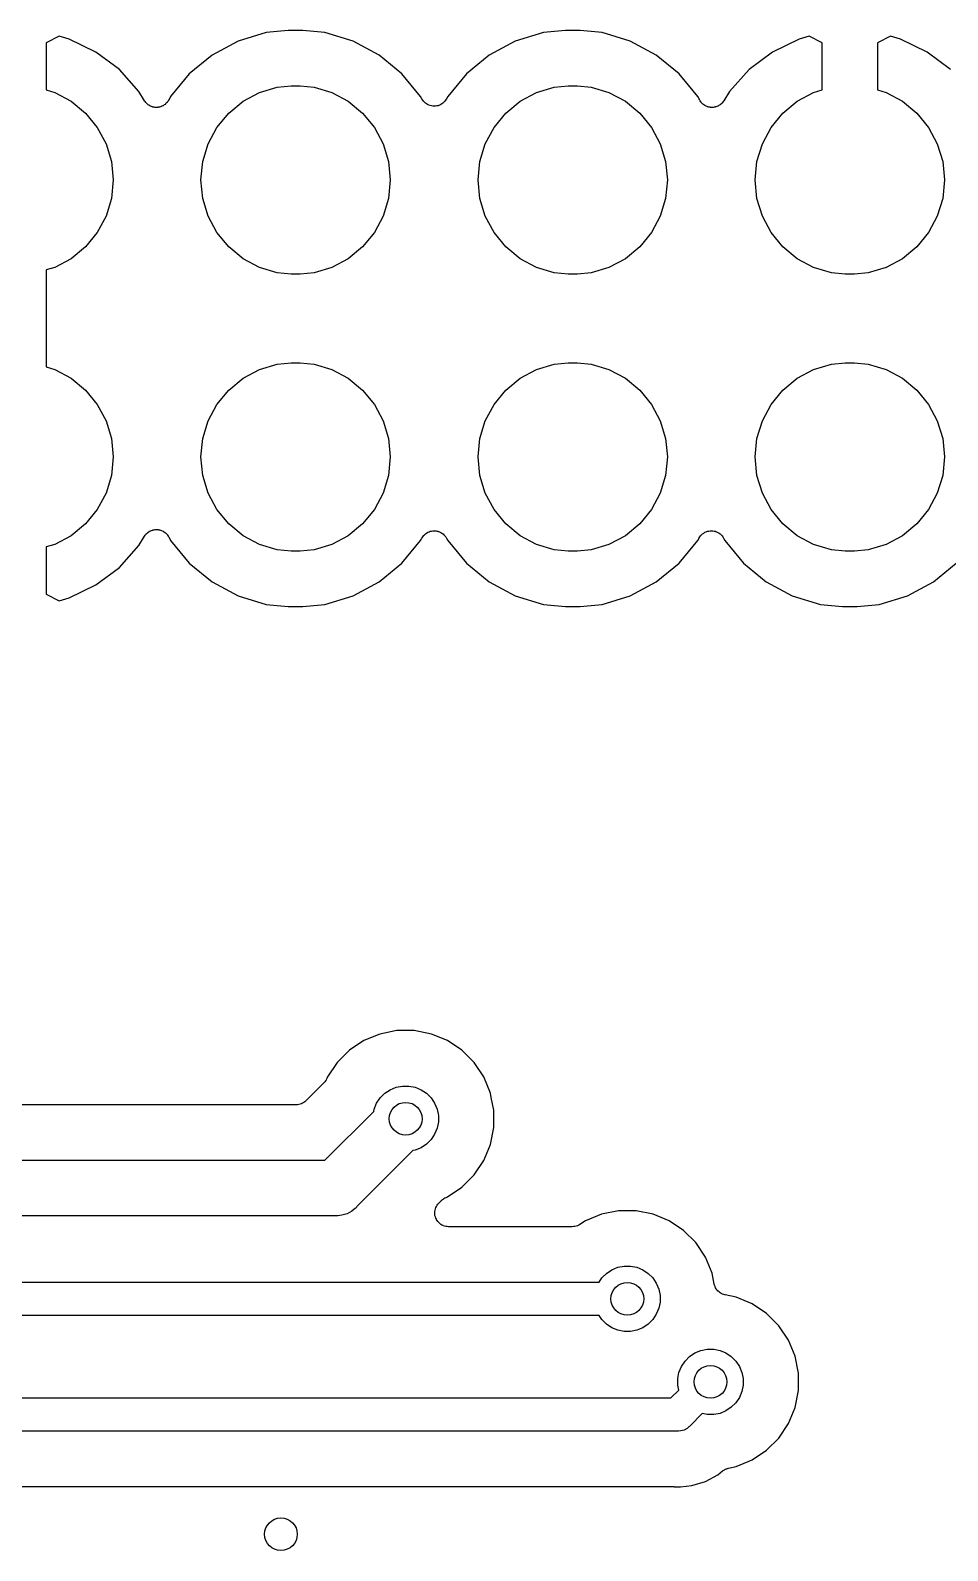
# Model space of a CAD drawing. Extents: x -66 to 211, y -177 to 13.
# Drawn here: x 4.56 to 12.97, y -47.58 to -33.64 of the extents above; entities that cross this region are included whole.
import ezdxf

# ---------------------------------------------------------------- set-up
doc = ezdxf.new("R2010")
doc.units = 0
doc.layers.add('BLACK', color=7, linetype='CONTINUOUS')

msp = doc.modelspace()

# ---------------------------------------------------------------- linework, layer by layer
at = {"layer": 'BLACK', "linetype": 'CONTINUOUS'}
for p, q in [((4.82189, -33.6905), (4.70408, -33.752)), ((4.91385, -33.7183), (4.82189, -33.6905)), ((5.15903, -33.8354), (4.91385, -33.7183)), ((6.7212, -33.6571), (6.46265, -33.7355)), ((6.9227, -33.6372), (6.7212, -33.6571)), ((7.05746, -33.6372), (6.9227, -33.6372)), ((7.25896, -33.6571), (7.05746, -33.6372)), ((7.51751, -33.7355), (7.25896, -33.6571)), ((9.2612, -33.6571), (9.00265, -33.7355)), ((9.4627, -33.6372), (9.2612, -33.6571)), ((9.59746, -33.6372), (9.4627, -33.6372)), ((9.79896, -33.6571), (9.59746, -33.6372)), ((10.0575, -33.7355), (9.79896, -33.6571)), ((11.6063, -33.7183), (11.3611, -33.8354)), ((11.6983, -33.6905), (11.6063, -33.7183)), ((11.8161, -33.752), (11.6983, -33.6905)), ((12.4419, -33.6905), (12.3241, -33.752)), ((12.5339, -33.7183), (12.4419, -33.6905)), ((12.779, -33.8354), (12.5339, -33.7183)), ((4.70408, -33.752), (4.70408, -34.1834)), ((5.37434, -33.9962), (5.15903, -33.8354)), ((6.22437, -33.8629), (6.01552, -34.0343)), ((6.46265, -33.7355), (6.22437, -33.8629)), ((7.75579, -33.8629), (7.51751, -33.7355)), ((7.96464, -34.0343), (7.75579, -33.8629)), ((8.76437, -33.8629), (8.55552, -34.0343)), ((9.00265, -33.7355), (8.76437, -33.8629)), ((10.2958, -33.8629), (10.0575, -33.7355)), ((10.5046, -34.0343), (10.2958, -33.8629)), ((11.3611, -33.8354), (11.1458, -33.9962)), ((11.8161, -34.1834), (11.8161, -33.752)), ((12.3241, -33.752), (12.3241, -34.1834)), ((12.9943, -33.9962), (12.779, -33.8354)), ((5.55413, -34.196), (5.37434, -33.9962)), ((11.1458, -33.9962), (10.966, -34.196)), ((6.01552, -34.0343), (5.84412, -34.2431)), ((6.82078, -34.1577), (6.94766, -34.1452)), ((6.94766, -34.1452), (7.0325, -34.1452)), ((7.0325, -34.1452), (7.15937, -34.1577)), ((8.13604, -34.2431), (7.96464, -34.0343)), ((8.55552, -34.0343), (8.38412, -34.2431)), ((9.36078, -34.1577), (9.48766, -34.1452)), ((9.48766, -34.1452), (9.5725, -34.1452)), ((9.5725, -34.1452), (9.69937, -34.1577)), ((10.676, -34.2431), (10.5046, -34.0343)), ((4.70408, -34.1834), (4.78216, -34.2071)), ((4.78216, -34.2071), (4.93219, -34.2873)), ((4.93219, -34.2873), (5.06369, -34.3952)), ((5.60506, -34.2816), (5.55413, -34.196)), ((5.61052, -34.2891), (5.60506, -34.2816)), ((5.61562, -34.2968), (5.61052, -34.2891)), ((5.82013, -34.2858), (5.81529, -34.2936)), ((5.82537, -34.2782), (5.82013, -34.2858)), ((5.82622, -34.2766), (5.82537, -34.2782)), ((5.84412, -34.2431), (5.82622, -34.2766)), ((6.37647, -34.3952), (6.50797, -34.2873)), ((6.50797, -34.2873), (6.658, -34.2071)), ((6.658, -34.2071), (6.82078, -34.1577)), ((7.15937, -34.1577), (7.32216, -34.2071)), ((7.32216, -34.2071), (7.47219, -34.2873)), ((7.47219, -34.2873), (7.60369, -34.3952)), ((8.14808, -34.2656), (8.13604, -34.2431)), ((8.15475, -34.2756), (8.14808, -34.2656)), ((8.16149, -34.2858), (8.15475, -34.2756)), ((8.16169, -34.286), (8.16149, -34.2858)), ((8.16184, -34.2862), (8.16169, -34.286)), ((8.17025, -34.2947), (8.16184, -34.2862)), ((8.35719, -34.2876), (8.34849, -34.2961)), ((8.35735, -34.2874), (8.35719, -34.2876)), ((8.35755, -34.2872), (8.35735, -34.2874)), ((8.36436, -34.2772), (8.35755, -34.2872)), ((8.37124, -34.2672), (8.36436, -34.2772)), ((8.37149, -34.2667), (8.37124, -34.2672)), ((8.3715, -34.2667), (8.37149, -34.2667)), ((8.37152, -34.2667), (8.3715, -34.2667)), ((8.37208, -34.2656), (8.37152, -34.2667)), ((8.38412, -34.2431), (8.37208, -34.2656)), ((8.91647, -34.3952), (9.04797, -34.2873)), ((9.04797, -34.2873), (9.198, -34.2071)), ((9.198, -34.2071), (9.36078, -34.1577)), ((9.69937, -34.1577), (9.86216, -34.2071)), ((9.86216, -34.2071), (10.0122, -34.2873)), ((10.0122, -34.2873), (10.1437, -34.3952)), ((10.6939, -34.2766), (10.676, -34.2431)), ((10.6991, -34.2843), (10.6939, -34.2766)), ((10.7038, -34.2922), (10.6991, -34.2843)), ((10.9086, -34.2905), (10.9034, -34.2982)), ((10.9142, -34.2832), (10.9086, -34.2905)), ((10.9151, -34.2816), (10.9142, -34.2832)), ((10.966, -34.196), (10.9151, -34.2816)), ((11.4565, -34.3952), (11.588, -34.2873)), ((11.588, -34.2873), (11.738, -34.2071)), ((11.738, -34.2071), (11.8161, -34.1834)), ((12.3241, -34.1834), (12.4022, -34.2071)), ((12.4022, -34.2071), (12.5522, -34.2873)), ((12.5522, -34.2873), (12.6837, -34.3952)), ((5.06369, -34.3952), (5.17161, -34.5267)), ((5.61786, -34.299), (5.61562, -34.2968)), ((5.61974, -34.3016), (5.61786, -34.299)), ((5.62655, -34.3078), (5.61974, -34.3016)), ((5.63305, -34.3144), (5.62655, -34.3078)), ((5.63569, -34.3162), (5.63305, -34.3144)), ((5.63803, -34.3183), (5.63569, -34.3162)), ((5.64591, -34.3231), (5.63803, -34.3183)), ((5.65357, -34.3283), (5.64591, -34.3231)), ((5.6565, -34.3296), (5.65357, -34.3283)), ((5.65921, -34.3312), (5.6565, -34.3296)), ((5.66789, -34.3344), (5.65921, -34.3312)), ((5.6764, -34.338), (5.66789, -34.3344)), ((5.67951, -34.3386), (5.6764, -34.338)), ((5.6825, -34.3397), (5.67951, -34.3386)), ((5.69163, -34.3411), (5.6825, -34.3397)), ((5.70067, -34.343), (5.69163, -34.3411)), ((5.70385, -34.343), (5.70067, -34.343)), ((5.70699, -34.3435), (5.70385, -34.343)), ((5.71621, -34.3431), (5.70699, -34.3435)), ((5.72545, -34.3432), (5.71621, -34.3431)), ((5.72858, -34.3426), (5.72545, -34.3432)), ((5.73175, -34.3425), (5.72858, -34.3426)), ((5.74073, -34.3404), (5.73175, -34.3425)), ((5.74981, -34.3386), (5.74073, -34.3404)), ((5.75276, -34.3375), (5.74981, -34.3386)), ((5.75585, -34.3367), (5.75276, -34.3375)), ((5.76424, -34.3328), (5.75585, -34.3367)), ((5.77281, -34.3294), (5.76424, -34.3328)), ((5.77548, -34.3277), (5.77281, -34.3294)), ((5.77836, -34.3263), (5.77548, -34.3277)), ((5.78582, -34.3209), (5.77836, -34.3263)), ((5.79358, -34.3159), (5.78582, -34.3209)), ((5.79586, -34.3137), (5.79358, -34.3159)), ((5.79843, -34.3118), (5.79586, -34.3137)), ((5.80469, -34.305), (5.79843, -34.3118)), ((5.81133, -34.2986), (5.80469, -34.305)), ((5.81313, -34.296), (5.81133, -34.2986)), ((5.81529, -34.2936), (5.81313, -34.296)), ((6.26855, -34.5267), (6.37647, -34.3952)), ((7.60369, -34.3952), (7.71161, -34.5267)), ((8.17891, -34.3034), (8.17025, -34.2947)), ((8.17915, -34.3036), (8.17891, -34.3034)), ((8.17934, -34.3038), (8.17915, -34.3036)), ((8.18933, -34.3105), (8.17934, -34.3038)), ((8.19943, -34.3173), (8.18933, -34.3105)), ((8.19969, -34.3175), (8.19943, -34.3173)), ((8.19992, -34.3176), (8.19969, -34.3175)), ((8.21124, -34.3223), (8.19992, -34.3176)), ((8.22226, -34.327), (8.21124, -34.3223)), ((8.22253, -34.3271), (8.22226, -34.327)), ((8.22279, -34.3272), (8.22253, -34.3271)), ((8.2348, -34.3296), (8.22279, -34.3272)), ((8.24653, -34.332), (8.2348, -34.3296)), ((8.24681, -34.332), (8.24653, -34.332)), ((8.24708, -34.3321), (8.24681, -34.332)), ((8.25923, -34.3322), (8.24708, -34.3321)), ((8.27131, -34.3323), (8.25923, -34.3322)), ((8.27159, -34.3322), (8.27131, -34.3323)), ((8.27187, -34.3322), (8.27159, -34.3322)), ((8.28393, -34.3299), (8.27187, -34.3322)), ((8.29567, -34.3277), (8.28393, -34.3299)), ((8.29592, -34.3276), (8.29567, -34.3277)), ((8.2962, -34.3275), (8.29592, -34.3276)), ((8.30762, -34.3229), (8.2962, -34.3275)), ((8.31867, -34.3184), (8.30762, -34.3229)), ((8.3189, -34.3183), (8.31867, -34.3184)), ((8.31916, -34.3182), (8.3189, -34.3183)), ((8.32937, -34.3115), (8.31916, -34.3182)), ((8.33944, -34.3049), (8.32937, -34.3115)), ((8.33964, -34.3047), (8.33944, -34.3049)), ((8.33987, -34.3046), (8.33964, -34.3047)), ((8.34849, -34.2961), (8.33987, -34.3046)), ((8.80855, -34.5267), (8.91647, -34.3952)), ((10.1437, -34.3952), (10.2516, -34.5267)), ((10.7059, -34.2946), (10.7038, -34.2922)), ((10.7077, -34.2972), (10.7059, -34.2946)), ((10.7142, -34.3037), (10.7077, -34.2972)), ((10.7204, -34.3106), (10.7142, -34.3037)), ((10.723, -34.3125), (10.7204, -34.3106)), ((10.7252, -34.3148), (10.723, -34.3125)), ((10.7329, -34.3199), (10.7252, -34.3148)), ((10.7403, -34.3254), (10.7329, -34.3199)), ((10.7431, -34.3268), (10.7403, -34.3254)), ((10.7458, -34.3286), (10.7431, -34.3268)), ((10.7543, -34.3321), (10.7458, -34.3286)), ((10.7626, -34.3361), (10.7543, -34.3321)), ((10.7657, -34.3369), (10.7626, -34.3361)), ((10.7687, -34.3381), (10.7657, -34.3369)), ((10.7777, -34.34), (10.7687, -34.3381)), ((10.7867, -34.3423), (10.7777, -34.34)), ((10.7898, -34.3424), (10.7867, -34.3423)), ((10.7929, -34.3431), (10.7898, -34.3424)), ((10.8022, -34.3431), (10.7929, -34.3431)), ((10.8114, -34.3436), (10.8022, -34.3431)), ((10.8146, -34.3432), (10.8114, -34.3436)), ((10.8177, -34.3432), (10.8146, -34.3432)), ((10.8268, -34.3414), (10.8177, -34.3432)), ((10.8359, -34.3401), (10.8268, -34.3414)), ((10.8389, -34.3391), (10.8359, -34.3401)), ((10.8421, -34.3385), (10.8389, -34.3391)), ((10.8506, -34.335), (10.8421, -34.3385)), ((10.8593, -34.332), (10.8506, -34.335)), ((10.8621, -34.3303), (10.8593, -34.332)), ((10.865, -34.3291), (10.8621, -34.3303)), ((10.8727, -34.3241), (10.865, -34.3291)), ((10.8807, -34.3194), (10.8727, -34.3241)), ((10.8831, -34.3173), (10.8807, -34.3194)), ((10.8857, -34.3155), (10.8831, -34.3173)), ((10.8923, -34.3091), (10.8857, -34.3155)), ((10.8992, -34.3029), (10.8923, -34.3091)), ((10.9011, -34.3004), (10.8992, -34.3029)), ((10.9034, -34.2982), (10.9011, -34.3004)), ((11.3485, -34.5267), (11.4565, -34.3952)), ((12.6837, -34.3952), (12.7916, -34.5267)), ((5.17161, -34.5267), (5.2518, -34.6767)), ((6.18836, -34.6767), (6.26855, -34.5267)), ((7.71161, -34.5267), (7.7918, -34.6767)), ((8.72836, -34.6767), (8.80855, -34.5267)), ((10.2516, -34.5267), (10.3318, -34.6767)), ((11.2684, -34.6767), (11.3485, -34.5267)), ((12.7916, -34.5267), (12.8718, -34.6767)), ((5.2518, -34.6767), (5.30118, -34.8395)), ((6.13898, -34.8395), (6.18836, -34.6767)), ((7.7918, -34.6767), (7.84118, -34.8395)), ((8.67898, -34.8395), (8.72836, -34.6767)), ((10.3318, -34.6767), (10.3812, -34.8395)), ((11.219, -34.8395), (11.2684, -34.6767)), ((12.8718, -34.6767), (12.9212, -34.8395)), ((5.30118, -34.8395), (5.31786, -35.0088)), ((6.1223, -35.0088), (6.13898, -34.8395)), ((7.84118, -34.8395), (7.85786, -35.0088)), ((8.6623, -35.0088), (8.67898, -34.8395)), ((10.3812, -34.8395), (10.3979, -35.0088)), ((11.2023, -35.0088), (11.219, -34.8395)), ((12.9212, -34.8395), (12.9379, -35.0088)), ((5.31786, -35.0088), (5.30118, -35.1781)), ((6.13898, -35.1781), (6.1223, -35.0088)), ((7.85786, -35.0088), (7.84118, -35.1781)), ((8.67898, -35.1781), (8.6623, -35.0088)), ((10.3979, -35.0088), (10.3812, -35.1781)), ((11.219, -35.1781), (11.2023, -35.0088)), ((12.9379, -35.0088), (12.9212, -35.1781)), ((5.30118, -35.1781), (5.2518, -35.3409)), ((6.18836, -35.3409), (6.13898, -35.1781)), ((7.84118, -35.1781), (7.7918, -35.3409)), ((8.72836, -35.3409), (8.67898, -35.1781)), ((10.3812, -35.1781), (10.3318, -35.3409)), ((11.2684, -35.3409), (11.219, -35.1781)), ((12.9212, -35.1781), (12.8718, -35.3409)), ((5.2518, -35.3409), (5.17161, -35.4909)), ((6.26855, -35.4909), (6.18836, -35.3409)), ((7.7918, -35.3409), (7.71161, -35.4909)), ((8.80855, -35.4909), (8.72836, -35.3409)), ((10.3318, -35.3409), (10.2516, -35.4909)), ((11.3485, -35.4909), (11.2684, -35.3409)), ((12.8718, -35.3409), (12.7916, -35.4909)), ((5.17161, -35.4909), (5.06369, -35.6224)), ((6.37647, -35.6224), (6.26855, -35.4909)), ((7.71161, -35.4909), (7.60369, -35.6224)), ((8.91647, -35.6224), (8.80855, -35.4909)), ((10.2516, -35.4909), (10.1437, -35.6224)), ((11.4565, -35.6224), (11.3485, -35.4909)), ((12.7916, -35.4909), (12.6837, -35.6224)), ((5.06369, -35.6224), (4.93219, -35.7304)), ((6.50797, -35.7304), (6.37647, -35.6224)), ((7.60369, -35.6224), (7.47219, -35.7304)), ((9.04797, -35.7304), (8.91647, -35.6224)), ((10.1437, -35.6224), (10.0122, -35.7304)), ((11.588, -35.7304), (11.4565, -35.6224)), ((12.6837, -35.6224), (12.5522, -35.7304)), ((4.78216, -35.8105), (4.70408, -35.8342)), ((4.93219, -35.7304), (4.78216, -35.8105)), ((6.658, -35.8105), (6.50797, -35.7304)), ((6.82078, -35.8599), (6.658, -35.8105)), ((7.32216, -35.8105), (7.15937, -35.8599)), ((7.47219, -35.7304), (7.32216, -35.8105)), ((9.198, -35.8105), (9.04797, -35.7304)), ((9.36078, -35.8599), (9.198, -35.8105)), ((9.86216, -35.8105), (9.69937, -35.8599)), ((10.0122, -35.7304), (9.86216, -35.8105)), ((11.738, -35.8105), (11.588, -35.7304)), ((11.9008, -35.8599), (11.738, -35.8105)), ((12.4022, -35.8105), (12.2394, -35.8599)), ((12.5522, -35.7304), (12.4022, -35.8105)), ((4.70408, -35.8342), (4.70408, -36.7234)), ((6.94766, -35.8724), (6.82078, -35.8599)), ((7.0325, -35.8724), (6.94766, -35.8724)), ((7.15937, -35.8599), (7.0325, -35.8724)), ((9.48766, -35.8724), (9.36078, -35.8599)), ((9.5725, -35.8724), (9.48766, -35.8724)), ((9.69937, -35.8599), (9.5725, -35.8724)), ((12.0277, -35.8724), (11.9008, -35.8599)), ((12.1125, -35.8724), (12.0277, -35.8724)), ((12.2394, -35.8599), (12.1125, -35.8724)), ((4.70408, -36.7234), (4.78216, -36.7471)), ((4.78216, -36.7471), (4.93219, -36.8273)), ((6.50797, -36.8273), (6.658, -36.7471)), ((6.658, -36.7471), (6.82078, -36.6977)), ((6.82078, -36.6977), (6.94766, -36.6852)), ((6.94766, -36.6852), (7.0325, -36.6852)), ((7.0325, -36.6852), (7.15937, -36.6977)), ((7.15937, -36.6977), (7.32216, -36.7471)), ((7.32216, -36.7471), (7.47219, -36.8273)), ((9.04797, -36.8273), (9.198, -36.7471)), ((9.198, -36.7471), (9.36078, -36.6977)), ((9.36078, -36.6977), (9.48766, -36.6852)), ((9.48766, -36.6852), (9.5725, -36.6852)), ((9.5725, -36.6852), (9.69937, -36.6977)), ((9.69937, -36.6977), (9.86216, -36.7471)), ((9.86216, -36.7471), (10.0122, -36.8273)), ((11.588, -36.8273), (11.738, -36.7471)), ((11.738, -36.7471), (11.9008, -36.6977)), ((11.9008, -36.6977), (12.0277, -36.6852)), ((12.0277, -36.6852), (12.1125, -36.6852)), ((12.1125, -36.6852), (12.2394, -36.6977)), ((12.2394, -36.6977), (12.4022, -36.7471)), ((12.4022, -36.7471), (12.5522, -36.8273)), ((4.93219, -36.8273), (5.06369, -36.9352)), ((5.06369, -36.9352), (5.17161, -37.0667)), ((6.26855, -37.0667), (6.37647, -36.9352)), ((6.37647, -36.9352), (6.50797, -36.8273)), ((7.47219, -36.8273), (7.60369, -36.9352)), ((7.60369, -36.9352), (7.71161, -37.0667)), ((8.80855, -37.0667), (8.91647, -36.9352)), ((8.91647, -36.9352), (9.04797, -36.8273)), ((10.0122, -36.8273), (10.1437, -36.9352)), ((10.1437, -36.9352), (10.2516, -37.0667)), ((11.3485, -37.0667), (11.4565, -36.9352)), ((11.4565, -36.9352), (11.588, -36.8273)), ((12.5522, -36.8273), (12.6837, -36.9352)), ((12.6837, -36.9352), (12.7916, -37.0667)), ((5.17161, -37.0667), (5.2518, -37.2167)), ((6.18836, -37.2167), (6.26855, -37.0667)), ((7.71161, -37.0667), (7.7918, -37.2167)), ((8.72836, -37.2167), (8.80855, -37.0667)), ((10.2516, -37.0667), (10.3318, -37.2167)), ((11.2684, -37.2167), (11.3485, -37.0667)), ((12.7916, -37.0667), (12.8718, -37.2167)), ((5.2518, -37.2167), (5.30118, -37.3795)), ((6.13898, -37.3795), (6.18836, -37.2167)), ((7.7918, -37.2167), (7.84118, -37.3795)), ((8.67898, -37.3795), (8.72836, -37.2167)), ((10.3318, -37.2167), (10.3812, -37.3795)), ((11.219, -37.3795), (11.2684, -37.2167)), ((12.8718, -37.2167), (12.9212, -37.3795)), ((5.30118, -37.3795), (5.31786, -37.5488)), ((6.1223, -37.5488), (6.13898, -37.3795)), ((7.84118, -37.3795), (7.85786, -37.5488)), ((8.6623, -37.5488), (8.67898, -37.3795)), ((10.3812, -37.3795), (10.3979, -37.5488)), ((11.2023, -37.5488), (11.219, -37.3795)), ((12.9212, -37.3795), (12.9379, -37.5488)), ((5.31786, -37.5488), (5.30118, -37.7181)), ((6.13898, -37.7181), (6.1223, -37.5488)), ((7.85786, -37.5488), (7.84118, -37.7181)), ((8.67898, -37.7181), (8.6623, -37.5488)), ((10.3979, -37.5488), (10.3812, -37.7181)), ((11.219, -37.7181), (11.2023, -37.5488)), ((12.9379, -37.5488), (12.9212, -37.7181)), ((5.30118, -37.7181), (5.2518, -37.8809)), ((6.18836, -37.8809), (6.13898, -37.7181)), ((7.84118, -37.7181), (7.7918, -37.8809)), ((8.72836, -37.8809), (8.67898, -37.7181)), ((10.3812, -37.7181), (10.3318, -37.8809)), ((11.2684, -37.8809), (11.219, -37.7181)), ((12.9212, -37.7181), (12.8718, -37.8809)), ((5.2518, -37.8809), (5.17161, -38.0309)), ((6.26855, -38.0309), (6.18836, -37.8809)), ((7.7918, -37.8809), (7.71161, -38.0309)), ((8.80855, -38.0309), (8.72836, -37.8809)), ((10.3318, -37.8809), (10.2516, -38.0309)), ((11.3485, -38.0309), (11.2684, -37.8809)), ((12.8718, -37.8809), (12.7916, -38.0309)), ((5.17161, -38.0309), (5.06369, -38.1624)), ((6.37647, -38.1624), (6.26855, -38.0309)), ((7.71161, -38.0309), (7.60369, -38.1624)), ((8.91647, -38.1624), (8.80855, -38.0309)), ((10.2516, -38.0309), (10.1437, -38.1624)), ((11.4565, -38.1624), (11.3485, -38.0309)), ((12.7916, -38.0309), (12.6837, -38.1624)), ((5.06369, -38.1624), (4.93219, -38.2704)), ((6.50797, -38.2704), (6.37647, -38.1624)), ((7.60369, -38.1624), (7.47219, -38.2704)), ((9.04797, -38.2704), (8.91647, -38.1624)), ((10.1437, -38.1624), (10.0122, -38.2704)), ((11.588, -38.2704), (11.4565, -38.1624)), ((12.6837, -38.1624), (12.5522, -38.2704)), ((4.93219, -38.2704), (4.78216, -38.3505)), ((5.55413, -38.3616), (5.60506, -38.276)), ((5.60506, -38.276), (5.60597, -38.2745)), ((5.60597, -38.2745), (5.61156, -38.2671)), ((5.61156, -38.2671), (5.61675, -38.2595)), ((5.61675, -38.2595), (5.61901, -38.2573)), ((5.61901, -38.2573), (5.62094, -38.2547)), ((5.62094, -38.2547), (5.62785, -38.2486)), ((5.62785, -38.2486), (5.63442, -38.2421)), ((5.63442, -38.2421), (5.63708, -38.2404)), ((5.63708, -38.2404), (5.63945, -38.2382)), ((5.63945, -38.2382), (5.64741, -38.2336)), ((5.64741, -38.2336), (5.65513, -38.2285)), ((5.65513, -38.2285), (5.65808, -38.2273)), ((5.65808, -38.2273), (5.66082, -38.2257)), ((5.66082, -38.2257), (5.66952, -38.2226)), ((5.66952, -38.2226), (5.67809, -38.2192)), ((5.67809, -38.2192), (5.68122, -38.2186)), ((5.68122, -38.2186), (5.68422, -38.2175)), ((5.68422, -38.2175), (5.69334, -38.2162)), ((5.69334, -38.2162), (5.70243, -38.2145)), ((5.70243, -38.2145), (5.70561, -38.2145)), ((5.70561, -38.2145), (5.70876, -38.214)), ((5.70876, -38.214), (5.71797, -38.2145)), ((5.71797, -38.2145), (5.72722, -38.2146)), ((5.72722, -38.2146), (5.73034, -38.2152)), ((5.73034, -38.2152), (5.73351, -38.2154)), ((5.73351, -38.2154), (5.74244, -38.2177)), ((5.74244, -38.2177), (5.75151, -38.2195)), ((5.75151, -38.2195), (5.75445, -38.2207)), ((5.75445, -38.2207), (5.75752, -38.2215)), ((5.75752, -38.2215), (5.76584, -38.2255)), ((5.76584, -38.2255), (5.77438, -38.2291)), ((5.77438, -38.2291), (5.77702, -38.2308)), ((5.77702, -38.2308), (5.77989, -38.2322)), ((5.77989, -38.2322), (5.78728, -38.2377)), ((5.78728, -38.2377), (5.79496, -38.2429)), ((5.79496, -38.2429), (5.7972, -38.2451)), ((5.7972, -38.2451), (5.79975, -38.247)), ((5.79975, -38.247), (5.80593, -38.2539)), ((5.80593, -38.2539), (5.81246, -38.2604)), ((5.81246, -38.2604), (5.81423, -38.2631)), ((5.81423, -38.2631), (5.81635, -38.2654)), ((5.81635, -38.2654), (5.82109, -38.2734)), ((5.82109, -38.2734), (5.82622, -38.281)), ((5.82622, -38.281), (5.84412, -38.3145)), ((5.84412, -38.3145), (6.01552, -38.5234)), ((6.658, -38.3505), (6.50797, -38.2704)), ((7.47219, -38.2704), (7.32216, -38.3505)), ((7.96464, -38.5234), (8.13604, -38.3145)), ((8.13604, -38.3145), (8.14808, -38.292)), ((8.14808, -38.292), (8.14864, -38.291)), ((8.14864, -38.291), (8.14865, -38.2909)), ((8.14865, -38.2909), (8.14867, -38.2909)), ((8.14867, -38.2909), (8.14892, -38.2905)), ((8.14892, -38.2905), (8.15583, -38.2804)), ((8.15583, -38.2804), (8.16261, -38.2705)), ((8.16261, -38.2705), (8.16281, -38.2703)), ((8.16281, -38.2703), (8.16297, -38.27)), ((8.16297, -38.27), (8.17173, -38.2615)), ((8.17173, -38.2615), (8.18029, -38.2531)), ((8.18029, -38.2531), (8.18052, -38.2529)), ((8.18052, -38.2529), (8.18072, -38.2527)), ((8.18072, -38.2527), (8.19095, -38.2461)), ((8.19095, -38.2461), (8.201, -38.2395)), ((8.201, -38.2395), (8.20125, -38.2394)), ((8.20125, -38.2394), (8.20149, -38.2392)), ((8.20149, -38.2392), (8.21274, -38.2347)), ((8.21274, -38.2347), (8.22396, -38.2301)), ((8.22396, -38.2301), (8.22423, -38.2301)), ((8.22423, -38.2301), (8.22449, -38.23)), ((8.22449, -38.23), (8.23644, -38.2277)), ((8.23644, -38.2277), (8.24829, -38.2254)), ((8.24829, -38.2254), (8.24857, -38.2254)), ((8.24857, -38.2254), (8.24885, -38.2254)), ((8.24885, -38.2254), (8.26105, -38.2255)), ((8.26105, -38.2255), (8.27308, -38.2255)), ((8.27308, -38.2255), (8.27335, -38.2256)), ((8.27335, -38.2256), (8.27363, -38.2256)), ((8.27363, -38.2256), (8.2856, -38.2281)), ((8.2856, -38.2281), (8.29737, -38.2305)), ((8.29737, -38.2305), (8.29762, -38.2306)), ((8.29762, -38.2306), (8.2979, -38.2306)), ((8.2979, -38.2306), (8.30908, -38.2354)), ((8.30908, -38.2354), (8.32024, -38.24)), ((8.32024, -38.24), (8.32047, -38.2402)), ((8.32047, -38.2402), (8.32073, -38.2403)), ((8.32073, -38.2403), (8.33078, -38.2471)), ((8.33078, -38.2471), (8.34082, -38.2538)), ((8.34082, -38.2538), (8.34101, -38.254)), ((8.34101, -38.254), (8.34125, -38.2542)), ((8.34125, -38.2542), (8.34985, -38.2629)), ((8.34985, -38.2629), (8.35832, -38.2714)), ((8.35832, -38.2714), (8.35848, -38.2716)), ((8.35848, -38.2716), (8.35867, -38.2718)), ((8.35867, -38.2718), (8.36534, -38.2819)), ((8.36534, -38.2819), (8.37208, -38.292)), ((8.37208, -38.292), (8.38412, -38.3145)), ((8.38412, -38.3145), (8.55552, -38.5234)), ((9.198, -38.3505), (9.04797, -38.2704)), ((10.0122, -38.2704), (9.86216, -38.3505)), ((10.5046, -38.5234), (10.676, -38.3145)), ((10.676, -38.3145), (10.6881, -38.292)), ((10.6881, -38.292), (10.6886, -38.291)), ((10.6886, -38.291), (10.6887, -38.2909)), ((10.6887, -38.2909), (10.6889, -38.2905)), ((10.6887, -38.2909), (10.6887, -38.2909)), ((10.6889, -38.2905), (10.6958, -38.2804)), ((10.6958, -38.2804), (10.7026, -38.2705)), ((10.7026, -38.2705), (10.7028, -38.2703)), ((10.7028, -38.2703), (10.703, -38.27)), ((10.703, -38.27), (10.7117, -38.2615)), ((10.7117, -38.2615), (10.7203, -38.2531)), ((10.7203, -38.2531), (10.7205, -38.2529)), ((10.7205, -38.2529), (10.7207, -38.2527)), ((10.7207, -38.2527), (10.731, -38.2461)), ((10.731, -38.2461), (10.741, -38.2395)), ((10.741, -38.2395), (10.7413, -38.2394)), ((10.7413, -38.2394), (10.7415, -38.2392)), ((10.7415, -38.2392), (10.7527, -38.2347)), ((10.7527, -38.2347), (10.764, -38.2301)), ((10.764, -38.2301), (10.7642, -38.2301)), ((10.7642, -38.2301), (10.7645, -38.23)), ((10.7645, -38.23), (10.7764, -38.2277)), ((10.7764, -38.2277), (10.7883, -38.2254)), ((10.7883, -38.2254), (10.7886, -38.2254)), ((10.7886, -38.2254), (10.7888, -38.2254)), ((10.7888, -38.2254), (10.801, -38.2255)), ((10.801, -38.2255), (10.8131, -38.2255)), ((10.8131, -38.2255), (10.8134, -38.2256)), ((10.8134, -38.2256), (10.8136, -38.2256)), ((10.8136, -38.2256), (10.8256, -38.2281)), ((10.8256, -38.2281), (10.8374, -38.2305)), ((10.8374, -38.2305), (10.8376, -38.2306)), ((10.8376, -38.2306), (10.8379, -38.2306)), ((10.8379, -38.2306), (10.8491, -38.2354)), ((10.8491, -38.2354), (10.8602, -38.24)), ((10.8602, -38.24), (10.8605, -38.2402)), ((10.8605, -38.2402), (10.8607, -38.2403)), ((10.8607, -38.2403), (10.8708, -38.2471)), ((10.8708, -38.2471), (10.8808, -38.2538)), ((10.8808, -38.2538), (10.881, -38.254)), ((10.881, -38.254), (10.8812, -38.2542)), ((10.8812, -38.2542), (10.8898, -38.2629)), ((10.8898, -38.2629), (10.8983, -38.2714)), ((10.8983, -38.2714), (10.8985, -38.2716)), ((10.8985, -38.2716), (10.8987, -38.2718)), ((10.8987, -38.2718), (10.9053, -38.2819)), ((10.9053, -38.2819), (10.9121, -38.292)), ((10.9121, -38.292), (10.9241, -38.3145)), ((10.9241, -38.3145), (11.0955, -38.5234)), ((11.738, -38.3505), (11.588, -38.2704)), ((12.5522, -38.2704), (12.4022, -38.3505)), ((4.78216, -38.3505), (4.70408, -38.3742)), ((4.70408, -38.3742), (4.70408, -38.8057)), ((5.37434, -38.5614), (5.55413, -38.3616)), ((6.82078, -38.3999), (6.658, -38.3505)), ((6.94766, -38.4124), (6.82078, -38.3999)), ((7.0325, -38.4124), (6.94766, -38.4124)), ((7.15937, -38.3999), (7.0325, -38.4124)), ((7.32216, -38.3505), (7.15937, -38.3999)), ((9.36078, -38.3999), (9.198, -38.3505)), ((9.48766, -38.4124), (9.36078, -38.3999)), ((9.5725, -38.4124), (9.48766, -38.4124)), ((9.69937, -38.3999), (9.5725, -38.4124)), ((9.86216, -38.3505), (9.69937, -38.3999)), ((11.9008, -38.3999), (11.738, -38.3505)), ((12.0277, -38.4124), (11.9008, -38.3999)), ((12.1125, -38.4124), (12.0277, -38.4124)), ((12.2394, -38.3999), (12.1125, -38.4124)), ((12.4022, -38.3505), (12.2394, -38.3999)), ((5.15903, -38.7223), (5.37434, -38.5614)), ((6.01552, -38.5234), (6.22437, -38.6948)), ((7.75579, -38.6948), (7.96464, -38.5234)), ((8.55552, -38.5234), (8.76437, -38.6948)), ((10.2958, -38.6948), (10.5046, -38.5234)), ((11.0955, -38.5234), (11.3044, -38.6948)), ((12.8358, -38.6948), (13.0446, -38.5234)), ((4.91385, -38.8393), (5.15903, -38.7223)), ((6.22437, -38.6948), (6.46265, -38.8221)), ((7.51751, -38.8221), (7.75579, -38.6948)), ((8.76437, -38.6948), (9.00265, -38.8221)), ((10.0575, -38.8221), (10.2958, -38.6948)), ((11.3044, -38.6948), (11.5427, -38.8221)), ((12.5975, -38.8221), (12.8358, -38.6948)), ((4.70408, -38.8057), (4.82189, -38.8672)), ((4.82189, -38.8672), (4.91385, -38.8393)), ((6.46265, -38.8221), (6.7212, -38.9006)), ((7.25896, -38.9006), (7.51751, -38.8221)), ((9.00265, -38.8221), (9.2612, -38.9006)), ((9.79896, -38.9006), (10.0575, -38.8221)), ((11.5427, -38.8221), (11.8012, -38.9006)), ((12.339, -38.9006), (12.5975, -38.8221)), ((6.7212, -38.9006), (6.9227, -38.9204)), ((6.9227, -38.9204), (7.05746, -38.9204)), ((7.05746, -38.9204), (7.25896, -38.9006)), ((9.2612, -38.9006), (9.4627, -38.9204)), ((9.4627, -38.9204), (9.59746, -38.9204)), ((9.59746, -38.9204), (9.79896, -38.9006)), ((11.8012, -38.9006), (12.0027, -38.9204)), ((12.0027, -38.9204), (12.1375, -38.9204)), ((12.1375, -38.9204), (12.339, -38.9006)), ((7.61573, -42.9008), (7.48339, -42.9893)), ((7.76277, -42.8399), (7.61573, -42.9008)), ((7.91888, -42.8089), (7.76277, -42.8399)), ((8.07804, -42.8089), (7.91888, -42.8089)), ((8.23415, -42.8399), (8.07804, -42.8089)), ((8.38119, -42.9008), (8.23415, -42.8399)), ((8.51353, -42.9893), (8.38119, -42.9008)), ((7.48339, -42.9893), (7.37084, -43.1018)), ((8.62607, -43.1018), (8.51353, -42.9893)), ((7.37084, -43.1018), (7.28242, -43.2341)), ((8.7145, -43.2341), (8.62607, -43.1018)), ((7.24961, -43.2881), (7.08503, -43.4527)), ((7.25701, -43.2791), (7.24961, -43.2881)), ((7.26447, -43.2702), (7.25701, -43.2791)), ((7.26485, -43.2695), (7.26447, -43.2702)), ((7.26534, -43.2689), (7.26485, -43.2695)), ((7.27082, -43.2587), (7.26534, -43.2689)), ((7.27645, -43.2485), (7.27082, -43.2587)), ((7.27704, -43.2471), (7.27645, -43.2485)), ((7.27705, -43.2471), (7.27704, -43.2471)), ((7.27706, -43.2471), (7.27705, -43.2471)), ((7.27714, -43.2469), (7.27706, -43.2471)), ((7.28242, -43.2341), (7.27714, -43.2469)), ((7.80722, -43.3839), (7.85636, -43.351)), ((7.85636, -43.351), (7.91095, -43.3284)), ((7.91095, -43.3284), (7.96891, -43.3169)), ((7.96891, -43.3169), (8.02801, -43.3169)), ((8.02801, -43.3169), (8.08597, -43.3284)), ((8.08597, -43.3284), (8.14056, -43.351)), ((8.14056, -43.351), (8.1897, -43.3839)), ((8.77541, -43.3812), (8.7145, -43.2341)), ((6.99522, -43.4899), (-7.2929, -43.4899)), ((7.00688, -43.4887), (6.99522, -43.4899)), ((7.01859, -43.4877), (7.00688, -43.4887)), ((7.01923, -43.4875), (7.01859, -43.4877)), ((7.01989, -43.4875), (7.01923, -43.4875)), ((7.03107, -43.4841), (7.01989, -43.4875)), ((7.04239, -43.4808), (7.03107, -43.4841)), ((7.04298, -43.4805), (7.04239, -43.4808)), ((7.04362, -43.4803), (7.04298, -43.4805)), ((7.05394, -43.4748), (7.04362, -43.4803)), ((7.06439, -43.4694), (7.05394, -43.4748)), ((7.06492, -43.469), (7.06439, -43.4694)), ((7.06551, -43.4687), (7.06492, -43.469)), ((7.07455, -43.4613), (7.06551, -43.4687)), ((7.08377, -43.4539), (7.07455, -43.4613)), ((7.0847, -43.453), (7.08377, -43.4539)), ((7.08471, -43.453), (7.0847, -43.453)), ((7.08473, -43.453), (7.08471, -43.453)), ((7.08503, -43.4527), (7.08473, -43.453)), ((7.70999, -43.5294), (7.7326, -43.4748)), ((7.7326, -43.4748), (7.76543, -43.4256)), ((7.76543, -43.4256), (7.80722, -43.3839)), ((8.1897, -43.3839), (8.23149, -43.4256)), ((8.23149, -43.4256), (8.26432, -43.4748)), ((8.26432, -43.4748), (8.28693, -43.5294)), ((8.78361, -43.4224), (8.77541, -43.3812)), ((8.78364, -43.4226), (8.78361, -43.4224)), ((8.80646, -43.5373), (8.78364, -43.4226)), ((7.25825, -43.9979), (7.70582, -43.5503)), ((7.70582, -43.5503), (7.70999, -43.5294)), ((8.28693, -43.5294), (8.29846, -43.5873)), ((8.29846, -43.5873), (8.29846, -43.6464)), ((8.80646, -43.6965), (8.80646, -43.5373)), ((8.26432, -43.759), (8.23149, -43.8081)), ((8.28693, -43.7044), (8.26432, -43.759)), ((8.29846, -43.6464), (8.28693, -43.7044)), ((8.77541, -43.8526), (8.80646, -43.6965)), ((8.06503, -43.9095), (7.55188, -44.4227)), ((8.08597, -43.9054), (8.06503, -43.9095)), ((8.14056, -43.8827), (8.08597, -43.9054)), ((8.1897, -43.8499), (8.14056, -43.8827)), ((8.23149, -43.8081), (8.1897, -43.8499)), ((8.7145, -43.9996), (8.77541, -43.8526)), ((-7.43009, -43.9979), (7.25825, -43.9979)), ((8.62607, -44.132), (8.7145, -43.9996)), ((8.51353, -44.2445), (8.62607, -44.132)), ((8.38119, -44.3329), (8.51353, -44.2445)), ((7.50526, -44.4641), (7.46113, -44.4877)), ((7.52397, -44.4487), (7.50526, -44.4641)), ((7.53425, -44.4403), (7.52397, -44.4487)), ((7.54393, -44.4324), (7.53425, -44.4403)), ((7.53425, -44.4403), (7.53425, -44.4403)), ((7.55188, -44.4227), (7.54393, -44.4324)), ((8.2651, -44.4796), (8.26637, -44.4675)), ((8.26637, -44.4675), (8.2676, -44.4554)), ((8.2676, -44.4554), (8.26767, -44.4552)), ((8.26767, -44.4552), (8.26769, -44.4549)), ((8.26769, -44.4549), (8.27135, -44.4431)), ((8.27135, -44.4431), (8.27485, -44.4317)), ((8.27485, -44.4317), (8.27495, -44.4315)), ((8.27495, -44.4315), (8.27502, -44.4313)), ((8.27502, -44.4313), (8.28089, -44.4204)), ((8.28089, -44.4204), (8.28656, -44.4098)), ((8.28656, -44.4098), (8.2867, -44.4097)), ((8.2867, -44.4097), (8.28681, -44.4095)), ((8.28681, -44.4095), (8.29453, -44.4001)), ((8.29453, -44.4001), (8.30229, -44.3907)), ((8.30229, -44.3907), (8.32724, -44.3657)), ((8.32724, -44.3657), (8.32738, -44.3656)), ((8.32738, -44.3656), (8.32739, -44.3656)), ((8.32739, -44.3656), (8.32741, -44.3656)), ((8.32741, -44.3656), (8.3285, -44.3645)), ((8.3285, -44.3645), (8.33763, -44.3572)), ((8.33763, -44.3572), (8.34657, -44.3499)), ((8.34657, -44.3499), (8.34726, -44.3495)), ((8.34726, -44.3495), (8.34787, -44.349)), ((8.34787, -44.349), (8.35824, -44.3436)), ((8.35824, -44.3436), (8.36844, -44.3382)), ((8.36844, -44.3382), (8.38119, -44.3329)), ((9.95088, -44.4599), (9.79477, -44.4909)), ((10.11, -44.4599), (9.95088, -44.4599)), ((10.2661, -44.4909), (10.11, -44.4599)), ((7.351, -44.5059), (-7.43009, -44.5059)), ((7.36346, -44.5071), (7.351, -44.5059)), ((7.37592, -44.5059), (7.36346, -44.5071)), ((7.37593, -44.5059), (7.37592, -44.5059)), ((7.41325, -44.5022), (7.37593, -44.5059)), ((7.46113, -44.4877), (7.41325, -44.5022)), ((8.26512, -44.4798), (8.2651, -44.4796)), ((8.2651, -44.48), (8.26512, -44.4798)), ((8.26624, -44.4921), (8.2651, -44.48)), ((8.26735, -44.5043), (8.26624, -44.4921)), ((8.26741, -44.5045), (8.26735, -44.5043)), ((8.26743, -44.5047), (8.26741, -44.5045)), ((8.27088, -44.5163), (8.26743, -44.5047)), ((8.27434, -44.5281), (8.27088, -44.5163)), ((8.27445, -44.5283), (8.27434, -44.5281)), ((8.27451, -44.5285), (8.27445, -44.5283)), ((8.28017, -44.5392), (8.27451, -44.5285)), ((8.28583, -44.55), (8.28017, -44.5392)), ((8.28597, -44.5502), (8.28583, -44.55)), ((8.28607, -44.5504), (8.28597, -44.5502)), ((8.29377, -44.5599), (8.28607, -44.5504)), ((8.30136, -44.5693), (8.29377, -44.5599)), ((8.30153, -44.5695), (8.30136, -44.5693)), ((8.30167, -44.5697), (8.30153, -44.5695)), ((8.31109, -44.5775), (8.30167, -44.5697)), ((8.32034, -44.5853), (8.31109, -44.5775)), ((8.32054, -44.5854), (8.32034, -44.5853)), ((8.32071, -44.5855), (8.32054, -44.5854)), ((8.33142, -44.5914), (8.32071, -44.5855)), ((8.34206, -44.5972), (8.33142, -44.5914)), ((8.34228, -44.5973), (8.34206, -44.5972)), ((8.34247, -44.5974), (8.34228, -44.5973)), ((8.35403, -44.601), (8.34247, -44.5974)), ((8.36569, -44.6047), (8.35403, -44.601)), ((8.36591, -44.6047), (8.36569, -44.6047)), ((8.36613, -44.6048), (8.36591, -44.6047)), ((8.37811, -44.6061), (8.36613, -44.6048)), ((8.39032, -44.6075), (8.37811, -44.6061)), ((9.53754, -44.6063), (9.52593, -44.6075)), ((9.54918, -44.6053), (9.53754, -44.6063)), ((9.54988, -44.6051), (9.54918, -44.6053)), ((9.5506, -44.6051), (9.54988, -44.6051)), ((9.56175, -44.6017), (9.5506, -44.6051)), ((9.57299, -44.5984), (9.56175, -44.6017)), ((9.57364, -44.5981), (9.57299, -44.5984)), ((9.57433, -44.5979), (9.57364, -44.5981)), ((9.58459, -44.5924), (9.57433, -44.5979)), ((9.59501, -44.5871), (9.58459, -44.5924)), ((9.5962, -44.5863), (9.59501, -44.5871)), ((9.59621, -44.5863), (9.5962, -44.5863)), ((9.59622, -44.5863), (9.59621, -44.5863)), ((9.59649, -44.5861), (9.59622, -44.5863)), ((9.64773, -44.5518), (9.59649, -44.5861)), ((9.79477, -44.4909), (9.64773, -44.5518)), ((10.4132, -44.5518), (10.2661, -44.4909)), ((10.5455, -44.6403), (10.4132, -44.5518)), ((8.39075, -44.6075), (8.39032, -44.6075)), ((8.39077, -44.6075), (8.39075, -44.6075)), ((8.39079, -44.6075), (8.39077, -44.6075)), ((8.3921, -44.6075), (8.39079, -44.6075)), ((9.52593, -44.6075), (8.3921, -44.6075)), ((10.6581, -44.7528), (10.5455, -44.6403)), ((10.7465, -44.8851), (10.6581, -44.7528)), ((10.8074, -45.0322), (10.7465, -44.8851)), ((9.83922, -45.0349), (9.88836, -45.002)), ((9.88836, -45.002), (9.94295, -44.9794)), ((9.94295, -44.9794), (10.0009, -44.9679)), ((10.0009, -44.9679), (10.06, -44.9679)), ((10.06, -44.9679), (10.118, -44.9794)), ((10.118, -44.9794), (10.1726, -45.002)), ((10.1726, -45.002), (10.2217, -45.0349)), ((-11.8061, -45.1155), (9.77148, -45.1155)), ((9.77148, -45.1155), (9.79743, -45.0766)), ((9.79743, -45.0766), (9.83922, -45.0349)), ((10.2217, -45.0349), (10.2635, -45.0766)), ((10.2635, -45.0766), (10.2963, -45.1258)), ((10.2963, -45.1258), (10.3189, -45.1804)), ((10.8275, -45.1331), (10.8074, -45.0322)), ((10.8309, -45.1445), (10.8275, -45.1331)), ((10.8342, -45.1558), (10.8309, -45.1445)), ((10.8345, -45.1563), (10.8342, -45.1558)), ((10.8347, -45.1568), (10.8345, -45.1563)), ((10.8402, -45.1673), (10.8347, -45.1568)), ((10.3189, -45.1804), (10.3305, -45.2383)), ((10.3305, -45.2974), (10.3189, -45.3554)), ((10.3305, -45.2383), (10.3305, -45.2974)), ((10.8457, -45.1778), (10.8402, -45.1673)), ((10.8461, -45.1782), (10.8457, -45.1778)), ((10.8463, -45.1787), (10.8461, -45.1782)), ((10.8538, -45.1879), (10.8463, -45.1787)), ((10.8612, -45.1971), (10.8538, -45.1879)), ((10.8616, -45.1974), (10.8612, -45.1971)), ((10.862, -45.1979), (10.8616, -45.1974)), ((10.8712, -45.2054), (10.862, -45.1979)), ((10.8802, -45.213), (10.8712, -45.2054)), ((10.8807, -45.2133), (10.8802, -45.213)), ((10.8811, -45.2137), (10.8807, -45.2133)), ((10.8915, -45.2193), (10.8811, -45.2137)), ((10.9019, -45.225), (10.8915, -45.2193)), ((10.9024, -45.2252), (10.9019, -45.225)), ((10.9029, -45.2254), (10.9024, -45.2252)), ((10.9142, -45.2289), (10.9029, -45.2254)), ((10.9255, -45.2325), (10.9142, -45.2289)), ((10.9266, -45.2327), (10.9255, -45.2325)), ((10.9273, -45.2329), (10.9266, -45.2327)), ((10.9266, -45.2327), (10.9266, -45.2327)), ((10.9266, -45.2327), (10.9266, -45.2327)), ((11.0281, -45.2529), (10.9273, -45.2329)), ((11.1752, -45.3138), (11.0281, -45.2529)), ((9.77148, -45.4203), (-11.7504, -45.4203)), ((9.79743, -45.4591), (9.77148, -45.4203)), ((10.2963, -45.41), (10.2635, -45.4591)), ((10.3189, -45.3554), (10.2963, -45.41)), ((11.3075, -45.4023), (11.1752, -45.3138)), ((11.4201, -45.5148), (11.3075, -45.4023)), ((9.83922, -45.5009), (9.79743, -45.4591)), ((9.88836, -45.5337), (9.83922, -45.5009)), ((9.94295, -45.5564), (9.88836, -45.5337)), ((10.0009, -45.5679), (9.94295, -45.5564)), ((10.06, -45.5679), (10.0009, -45.5679)), ((10.118, -45.5564), (10.06, -45.5679)), ((10.1726, -45.5337), (10.118, -45.5564)), ((10.2217, -45.5009), (10.1726, -45.5337)), ((10.2635, -45.4591), (10.2217, -45.5009)), ((11.5085, -45.6471), (11.4201, -45.5148)), ((11.5694, -45.7942), (11.5085, -45.6471)), ((10.5266, -45.8878), (10.5594, -45.8386)), ((10.5594, -45.8386), (10.6012, -45.7969)), ((10.6012, -45.7969), (10.6504, -45.764)), ((10.6504, -45.764), (10.705, -45.7414)), ((10.705, -45.7414), (10.7629, -45.7299)), ((10.7629, -45.7299), (10.822, -45.7299)), ((10.822, -45.7299), (10.88, -45.7414)), ((10.88, -45.7414), (10.9346, -45.764)), ((10.9346, -45.764), (10.9837, -45.7969)), ((10.9837, -45.7969), (11.0255, -45.8386)), ((11.0255, -45.8386), (11.0583, -45.8878)), ((11.6005, -45.9503), (11.5694, -45.7942)), ((10.4925, -46.0003), (10.504, -45.9424)), ((10.4925, -46.0594), (10.4925, -46.0003)), ((10.504, -45.9424), (10.5266, -45.8878)), ((11.0583, -45.8878), (11.0809, -45.9424)), ((11.0809, -45.9424), (11.0925, -46.0003)), ((11.0925, -46.0003), (11.0925, -46.0594)), ((11.6005, -46.1095), (11.6005, -45.9503)), ((10.4293, -46.1775), (10.5016, -46.1052)), ((10.5016, -46.1052), (10.4925, -46.0594)), ((11.0809, -46.1174), (11.0583, -46.172)), ((11.0925, -46.0594), (11.0809, -46.1174)), ((11.5694, -46.2656), (11.6005, -46.1095)), ((-12.2124, -46.1775), (10.4293, -46.1775)), ((10.9837, -46.2629), (10.9346, -46.2957)), ((11.0255, -46.2211), (10.9837, -46.2629)), ((11.0583, -46.172), (11.0255, -46.2211)), ((11.5085, -46.4126), (11.5694, -46.2656)), ((10.7171, -46.3208), (10.6055, -46.4324)), ((10.7629, -46.3299), (10.7171, -46.3208)), ((10.822, -46.3299), (10.7629, -46.3299)), ((10.88, -46.3184), (10.822, -46.3299)), ((10.9346, -46.2957), (10.88, -46.3184)), ((11.4201, -46.545), (11.5085, -46.4126)), ((10.485, -46.4823), (-12.2681, -46.4823)), ((10.4925, -46.483), (10.485, -46.4823)), ((10.4999, -46.4823), (10.4925, -46.483)), ((10.5223, -46.4801), (10.4999, -46.4823)), ((10.4999, -46.4823), (10.4999, -46.4823)), ((10.5511, -46.4714), (10.5223, -46.4801)), ((10.5775, -46.4572), (10.5511, -46.4714)), ((10.5896, -46.4473), (10.5775, -46.4572)), ((10.5949, -46.4429), (10.5896, -46.4473)), ((10.6007, -46.4382), (10.5949, -46.4429)), ((10.5949, -46.4429), (10.5949, -46.4429)), ((10.6055, -46.4324), (10.6007, -46.4382)), ((11.3075, -46.6575), (11.4201, -46.545)), ((11.1752, -46.7459), (11.3075, -46.6575)), ((10.9136, -46.8394), (10.9198, -46.8361)), ((10.9198, -46.8361), (10.9256, -46.8323)), ((10.9256, -46.8323), (10.9307, -46.8303)), ((10.9307, -46.8303), (10.9355, -46.8277)), ((10.9355, -46.8277), (10.9422, -46.8257)), ((10.9422, -46.8257), (10.9486, -46.8231)), ((10.9486, -46.8231), (10.954, -46.8221)), ((10.954, -46.8221), (10.9592, -46.8205)), ((10.9592, -46.8205), (11.0281, -46.8068)), ((11.0281, -46.8068), (11.1752, -46.7459)), ((10.6219, -46.9807), (10.7464, -46.943)), ((10.7464, -46.943), (10.8611, -46.8816)), ((10.8611, -46.8816), (10.9034, -46.8469)), ((10.9034, -46.8469), (10.9048, -46.8458)), ((10.9048, -46.8458), (10.9094, -46.8428)), ((10.9094, -46.8428), (10.9136, -46.8394)), ((-12.2369, -46.9903), (10.4538, -46.9903)), ((10.4538, -46.9903), (10.4556, -46.9903)), ((10.4556, -46.9903), (10.4609, -46.9909)), ((10.4609, -46.9909), (10.4662, -46.9909)), ((10.4662, -46.9909), (10.4925, -46.9935)), ((10.4925, -46.9935), (10.5187, -46.9909)), ((10.5187, -46.9909), (10.5188, -46.9909)), ((10.5188, -46.9909), (10.6219, -46.9807))]:
    msp.add_line(p, q, dxfattribs=at)
at = {"layer": 'BLACK'}
for centre in [(7.99846, -43.6169), (10.0305, -45.2679), (10.7925, -46.0299), (6.85546, -47.4269)]:
    msp.add_circle(centre, 0.15, dxfattribs=at)

doc.saveas('drawing.dxf')
